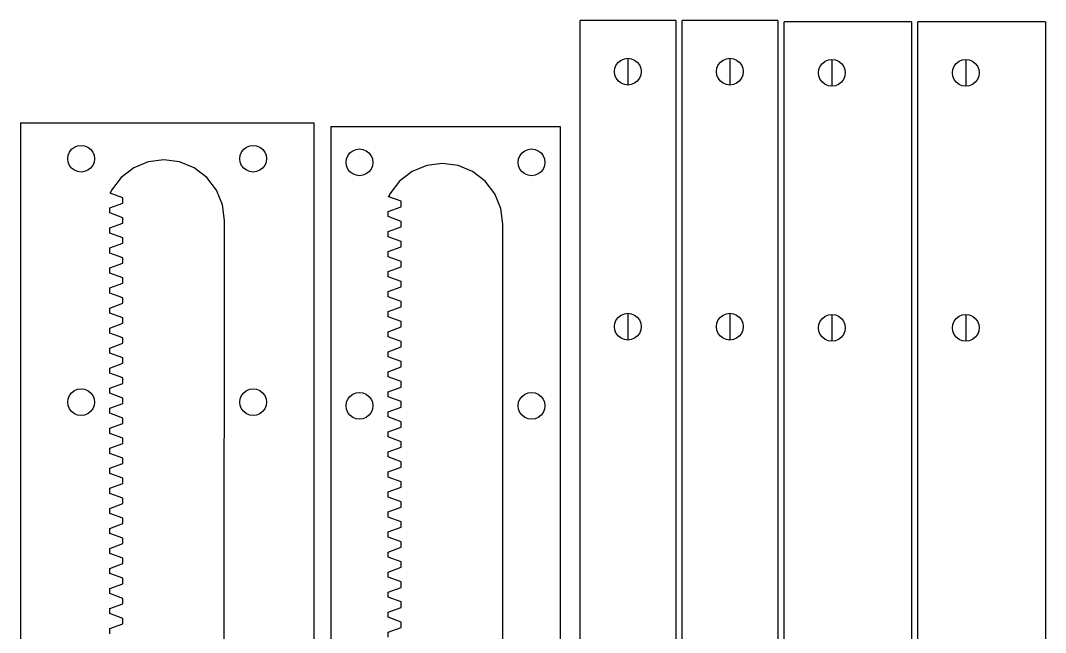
# Model space of a CAD drawing. Header units: millimetres. Extents: x -1110 to 413, y -747 to 380.
# Drawn here: x -1057.3 to -877.9, y -328.5 to -221.3 of the extents above; entities that cross this region are included whole.
import ezdxf

# ---------------------------------------------------------------- set-up
doc = ezdxf.new("R2010")
doc.units = ezdxf.units.MM

msp = doc.modelspace()

# ---------------------------------------------------------------- linework, layer by layer
for p, q in [((-959.39, -440.42), (-959.39, -221.33)), ((-942.64, -221.33), (-959.39, -221.33)), ((-942.64, -221.33), (-942.64, -440.42)), ((-941.53, -440.42), (-941.53, -221.33)), ((-924.78, -221.33), (-941.53, -221.33)), ((-924.78, -221.33), (-924.78, -440.42)), ((-923.67, -440.63), (-923.67, -221.55)), ((-901.34, -221.55), (-923.67, -221.55)), ((-901.34, -221.55), (-901.34, -440.63)), ((-900.22, -440.63), (-900.22, -221.55)), ((-877.9, -221.55), (-900.22, -221.55)), ((-877.9, -221.55), (-877.9, -440.63)), ((-953.36, -230.28), (-953.28, -229.68)), ((-953.28, -229.68), (-953.04, -229.11)), ((-953.04, -229.11), (-952.67, -228.62)), ((-952.67, -228.62), (-952.19, -228.25)), ((-952.19, -228.25), (-951.62, -228.02)), ((-951.62, -228.02), (-951.01, -227.94)), ((-951.01, -227.94), (-950.41, -228.02)), ((-951.01, -227.94), (-951.01, -232.63)), ((-950.41, -228.02), (-949.84, -228.25)), ((-949.84, -228.25), (-949.36, -228.62)), ((-949.36, -228.62), (-948.98, -229.11)), ((-948.98, -229.11), (-948.75, -229.68)), ((-948.75, -229.68), (-948.67, -230.28)), ((-935.5, -230.28), (-935.42, -229.68)), ((-935.42, -229.68), (-935.18, -229.11)), ((-935.18, -229.11), (-934.81, -228.62)), ((-934.81, -228.62), (-934.33, -228.25)), ((-934.33, -228.25), (-933.76, -228.02)), ((-933.76, -228.02), (-933.15, -227.94)), ((-933.15, -227.94), (-932.55, -228.02)), ((-933.15, -227.94), (-933.15, -232.63)), ((-932.55, -228.02), (-931.98, -228.25)), ((-931.98, -228.25), (-931.5, -228.62)), ((-931.5, -228.62), (-931.12, -229.11)), ((-931.12, -229.11), (-930.89, -229.68)), ((-930.89, -229.68), (-930.81, -230.28)), ((-917.56, -229.89), (-917.32, -229.32)), ((-917.32, -229.32), (-916.95, -228.84)), ((-916.95, -228.84), (-916.47, -228.46)), ((-916.47, -228.46), (-915.9, -228.23)), ((-915.9, -228.23), (-915.29, -228.15)), ((-915.29, -228.15), (-914.69, -228.23)), ((-915.29, -228.15), (-915.29, -232.84)), ((-914.69, -228.23), (-914.12, -228.46)), ((-914.12, -228.46), (-913.64, -228.84)), ((-913.64, -228.84), (-913.26, -229.32)), ((-913.26, -229.32), (-913.03, -229.89)), ((-894.12, -229.89), (-893.88, -229.32)), ((-893.88, -229.32), (-893.51, -228.84)), ((-893.51, -228.84), (-893.02, -228.46)), ((-893.02, -228.46), (-892.46, -228.23)), ((-892.46, -228.23), (-891.85, -228.15)), ((-891.85, -228.15), (-891.24, -228.23)), ((-891.85, -228.15), (-891.85, -232.84)), ((-891.24, -228.23), (-890.68, -228.46)), ((-890.68, -228.46), (-890.19, -228.84)), ((-890.19, -228.84), (-889.82, -229.32)), ((-889.82, -229.32), (-889.59, -229.89)), ((-953.28, -230.89), (-953.36, -230.28)), ((-953.04, -231.45), (-953.28, -230.89)), ((-952.67, -231.94), (-953.04, -231.45)), ((-948.98, -231.45), (-949.36, -231.94)), ((-948.75, -230.89), (-948.98, -231.45)), ((-948.67, -230.28), (-948.75, -230.89)), ((-935.42, -230.89), (-935.5, -230.28)), ((-935.18, -231.45), (-935.42, -230.89)), ((-934.81, -231.94), (-935.18, -231.45)), ((-931.12, -231.45), (-931.5, -231.94)), ((-930.89, -230.89), (-931.12, -231.45)), ((-930.81, -230.28), (-930.89, -230.89)), ((-917.64, -230.49), (-917.56, -229.89)), ((-917.56, -231.1), (-917.64, -230.49)), ((-917.32, -231.67), (-917.56, -231.1)), ((-913.03, -231.1), (-913.26, -231.67)), ((-913.03, -229.89), (-912.95, -230.49)), ((-912.95, -230.49), (-913.03, -231.1)), ((-894.2, -230.49), (-894.12, -229.89)), ((-894.12, -231.1), (-894.2, -230.49)), ((-893.88, -231.67), (-894.12, -231.1)), ((-889.59, -231.1), (-889.82, -231.67)), ((-889.59, -229.89), (-889.51, -230.49)), ((-889.51, -230.49), (-889.59, -231.1)), ((-952.19, -232.31), (-952.67, -231.94)), ((-951.62, -232.55), (-952.19, -232.31)), ((-951.01, -232.63), (-951.62, -232.55)), ((-950.41, -232.55), (-951.01, -232.63)), ((-949.84, -232.31), (-950.41, -232.55)), ((-949.36, -231.94), (-949.84, -232.31)), ((-934.33, -232.31), (-934.81, -231.94)), ((-933.76, -232.55), (-934.33, -232.31)), ((-933.15, -232.63), (-933.76, -232.55)), ((-932.55, -232.55), (-933.15, -232.63)), ((-931.98, -232.31), (-932.55, -232.55)), ((-931.5, -231.94), (-931.98, -232.31)), ((-916.95, -232.15), (-917.32, -231.67)), ((-916.47, -232.52), (-916.95, -232.15)), ((-915.9, -232.76), (-916.47, -232.52)), ((-915.29, -232.84), (-915.9, -232.76)), ((-914.69, -232.76), (-915.29, -232.84)), ((-914.12, -232.52), (-914.69, -232.76)), ((-913.64, -232.15), (-914.12, -232.52)), ((-913.26, -231.67), (-913.64, -232.15)), ((-893.51, -232.15), (-893.88, -231.67)), ((-893.02, -232.52), (-893.51, -232.15)), ((-892.46, -232.76), (-893.02, -232.52)), ((-891.85, -232.84), (-892.46, -232.76)), ((-891.24, -232.76), (-891.85, -232.84)), ((-890.68, -232.52), (-891.24, -232.76)), ((-890.19, -232.15), (-890.68, -232.52)), ((-889.82, -231.67), (-890.19, -232.15)), ((-1057.35, -239.24), (-1057.35, -439.56)), ((-1057.35, -239.24), (-1006, -239.24)), ((-1006, -239.24), (-1006, -439.56)), ((-1003.03, -239.88), (-1003.03, -440.19)), ((-1003.03, -239.88), (-962.84, -239.88)), ((-962.84, -239.88), (-962.84, -440.19)), ((-1048.77, -244.36), (-1048.4, -243.87)), ((-1048.4, -243.87), (-1047.91, -243.5)), ((-1047.91, -243.5), (-1047.35, -243.27)), ((-1047.35, -243.27), (-1046.74, -243.19)), ((-1046.74, -243.19), (-1046.14, -243.27)), ((-1046.14, -243.27), (-1045.57, -243.5)), ((-1045.57, -243.5), (-1045.09, -243.87)), ((-1045.09, -243.87), (-1044.71, -244.36)), ((-1018.64, -244.36), (-1018.27, -243.87)), ((-1018.27, -243.87), (-1017.79, -243.5)), ((-1017.79, -243.5), (-1017.22, -243.27)), ((-1017.22, -243.27), (-1016.61, -243.19)), ((-1016.61, -243.19), (-1016.01, -243.27)), ((-1016.01, -243.27), (-1015.44, -243.5)), ((-1015.44, -243.5), (-1014.96, -243.87)), ((-1014.96, -243.87), (-1014.58, -244.36)), ((-999.18, -244.14), (-998.61, -243.9)), ((-998.61, -243.9), (-998.01, -243.82)), ((-998.01, -243.82), (-997.4, -243.9)), ((-997.4, -243.9), (-996.84, -244.14)), ((-969.05, -244.14), (-968.49, -243.9)), ((-968.49, -243.9), (-967.88, -243.82)), ((-967.88, -243.82), (-967.27, -243.9)), ((-967.27, -243.9), (-966.71, -244.14)), ((-1049.09, -245.53), (-1049.01, -244.92)), ((-1049.01, -246.14), (-1049.09, -245.53)), ((-1049.01, -244.92), (-1048.77, -244.36)), ((-1044.71, -244.36), (-1044.48, -244.92)), ((-1044.48, -244.92), (-1044.4, -245.53)), ((-1044.4, -245.53), (-1044.48, -246.14)), ((-1032.23, -245.73), (-1034.97, -246.09)), ((-1029.49, -246.09), (-1032.23, -245.73)), ((-1018.96, -245.53), (-1018.88, -244.92)), ((-1018.88, -246.14), (-1018.96, -245.53)), ((-1018.88, -244.92), (-1018.64, -244.36)), ((-1014.58, -244.36), (-1014.35, -244.92)), ((-1014.35, -244.92), (-1014.27, -245.53)), ((-1014.27, -245.53), (-1014.35, -246.14)), ((-1000.35, -246.17), (-1000.27, -245.56)), ((-1000.27, -245.56), (-1000.04, -245)), ((-1000.04, -245), (-999.67, -244.51)), ((-999.67, -244.51), (-999.18, -244.14)), ((-996.84, -244.14), (-996.35, -244.51)), ((-996.35, -244.51), (-995.98, -245)), ((-995.98, -245), (-995.74, -245.56)), ((-995.74, -245.56), (-995.66, -246.17)), ((-970.22, -246.17), (-970.14, -245.56)), ((-970.14, -245.56), (-969.91, -245)), ((-969.91, -245), (-969.54, -244.51)), ((-969.54, -244.51), (-969.05, -244.14)), ((-966.71, -244.14), (-966.22, -244.51)), ((-966.22, -244.51), (-965.85, -245)), ((-965.85, -245), (-965.62, -245.56)), ((-965.62, -245.56), (-965.54, -246.17)), ((-1048.77, -246.7), (-1049.01, -246.14)), ((-1048.4, -247.19), (-1048.77, -246.7)), ((-1047.91, -247.56), (-1048.4, -247.19)), ((-1047.35, -247.79), (-1047.91, -247.56)), ((-1045.57, -247.56), (-1046.14, -247.79)), ((-1045.09, -247.19), (-1045.57, -247.56)), ((-1044.71, -246.7), (-1045.09, -247.19)), ((-1044.48, -246.14), (-1044.71, -246.7)), ((-1037.53, -247.15), (-1039.73, -248.84)), ((-1034.97, -246.09), (-1037.53, -247.15)), ((-1026.93, -247.15), (-1029.49, -246.09)), ((-1024.73, -248.84), (-1026.93, -247.15)), ((-1018.64, -246.7), (-1018.88, -246.14)), ((-1018.27, -247.19), (-1018.64, -246.7)), ((-1017.79, -247.56), (-1018.27, -247.19)), ((-1017.22, -247.79), (-1017.79, -247.56)), ((-1015.44, -247.56), (-1016.01, -247.79)), ((-1014.96, -247.19), (-1015.44, -247.56)), ((-1014.58, -246.7), (-1014.96, -247.19)), ((-1014.35, -246.14), (-1014.58, -246.7)), ((-1000.27, -246.77), (-1000.35, -246.17)), ((-1000.04, -247.34), (-1000.27, -246.77)), ((-999.67, -247.82), (-1000.04, -247.34)), ((-995.98, -247.34), (-996.35, -247.82)), ((-995.74, -246.77), (-995.98, -247.34)), ((-995.66, -246.17), (-995.74, -246.77)), ((-986.24, -246.73), (-988.8, -247.79)), ((-983.5, -246.37), (-986.24, -246.73)), ((-980.75, -246.73), (-983.5, -246.37)), ((-978.19, -247.79), (-980.75, -246.73)), ((-970.14, -246.77), (-970.22, -246.17)), ((-969.91, -247.34), (-970.14, -246.77)), ((-969.54, -247.82), (-969.91, -247.34)), ((-965.85, -247.34), (-966.22, -247.82)), ((-965.62, -246.77), (-965.85, -247.34)), ((-965.54, -246.17), (-965.62, -246.77)), ((-1046.74, -247.87), (-1047.35, -247.79)), ((-1046.14, -247.79), (-1046.74, -247.87)), ((-1039.73, -248.84), (-1041.41, -251.03)), ((-1023.05, -251.03), (-1024.73, -248.84)), ((-1016.61, -247.87), (-1017.22, -247.79)), ((-1016.01, -247.79), (-1016.61, -247.87)), ((-999.18, -248.2), (-999.67, -247.82)), ((-998.61, -248.43), (-999.18, -248.2)), ((-998.01, -248.51), (-998.61, -248.43)), ((-997.4, -248.43), (-998.01, -248.51)), ((-996.84, -248.2), (-997.4, -248.43)), ((-996.35, -247.82), (-996.84, -248.2)), ((-988.8, -247.79), (-990.99, -249.47)), ((-976, -249.47), (-978.19, -247.79)), ((-969.05, -248.2), (-969.54, -247.82)), ((-968.49, -248.43), (-969.05, -248.2)), ((-967.88, -248.51), (-968.49, -248.43)), ((-967.27, -248.43), (-967.88, -248.51)), ((-966.71, -248.2), (-967.27, -248.43)), ((-966.22, -247.82), (-966.71, -248.2)), ((-1041.41, -251.03), (-1041.63, -251.56)), ((-1021.99, -253.59), (-1023.05, -251.03)), ((-990.99, -249.47), (-992.68, -251.67)), ((-974.31, -251.67), (-976, -249.47)), ((-1041.63, -251.56), (-1041.72, -251.52)), ((-1039.43, -252.36), (-1041.63, -251.56)), ((-1039.43, -253.3), (-1039.43, -252.36)), ((-992.89, -252.19), (-992.98, -252.16)), ((-992.68, -251.67), (-992.89, -252.19)), ((-990.7, -252.99), (-992.89, -252.19)), ((-990.7, -253.93), (-990.7, -252.99)), ((-973.25, -254.23), (-974.31, -251.67)), ((-1041.72, -254.13), (-1039.43, -253.3)), ((-1041.72, -255.03), (-1041.72, -254.13)), ((-1021.63, -256.33), (-1021.99, -253.59)), ((-992.98, -254.77), (-990.7, -253.93)), ((-992.98, -255.67), (-992.98, -254.77)), ((-972.89, -256.97), (-973.25, -254.23)), ((-1039.43, -255.86), (-1041.72, -255.03)), ((-1039.43, -256.8), (-1039.43, -255.86)), ((-1021.72, -427.24), (-1021.63, -256.33)), ((-990.7, -256.5), (-992.98, -255.67)), ((-990.7, -257.44), (-990.7, -256.5)), ((-1041.72, -257.64), (-1039.43, -256.8)), ((-1041.72, -258.54), (-1041.72, -257.64)), ((-992.98, -258.27), (-990.7, -257.44)), ((-992.98, -259.18), (-992.98, -258.27)), ((-972.98, -427.88), (-972.89, -256.97)), ((-1039.43, -259.37), (-1041.72, -258.54)), ((-1039.43, -260.31), (-1039.43, -259.37)), ((-990.7, -260.01), (-992.98, -259.18)), ((-990.7, -260.95), (-990.7, -260.01)), ((-1041.72, -261.14), (-1039.43, -260.31)), ((-1041.72, -262.05), (-1041.72, -261.14)), ((-992.98, -261.78), (-990.7, -260.95)), ((-992.98, -262.68), (-992.98, -261.78)), ((-1039.43, -262.88), (-1041.72, -262.05)), ((-1039.43, -263.82), (-1039.43, -262.88)), ((-990.7, -263.52), (-992.98, -262.68)), ((-990.7, -264.46), (-990.7, -263.52)), ((-1041.72, -264.65), (-1039.43, -263.82)), ((-1041.72, -265.55), (-1041.72, -264.65)), ((-1039.43, -266.38), (-1041.72, -265.55)), ((-992.98, -265.29), (-990.7, -264.46)), ((-992.98, -266.19), (-992.98, -265.29)), ((-1041.72, -268.16), (-1039.43, -267.33)), ((-1039.43, -267.33), (-1039.43, -266.38)), ((-990.7, -267.02), (-992.98, -266.19)), ((-990.7, -267.96), (-990.7, -267.02)), ((-1041.72, -269.06), (-1041.72, -268.16)), ((-1039.43, -269.89), (-1041.72, -269.06)), ((-992.98, -268.8), (-990.7, -267.96)), ((-992.98, -269.7), (-992.98, -268.8)), ((-1041.72, -271.67), (-1039.43, -270.83)), ((-1039.43, -270.83), (-1039.43, -269.89)), ((-990.7, -270.53), (-992.98, -269.7)), ((-990.7, -271.47), (-990.7, -270.53)), ((-1041.72, -272.57), (-1041.72, -271.67)), ((-1039.43, -273.4), (-1041.72, -272.57)), ((-992.98, -272.3), (-990.7, -271.47)), ((-992.98, -273.2), (-992.98, -272.3)), ((-952.19, -272.9), (-951.62, -272.67)), ((-951.62, -272.67), (-951.01, -272.59)), ((-951.01, -272.59), (-950.41, -272.67)), ((-951.01, -272.59), (-951.01, -277.28)), ((-950.41, -272.67), (-949.84, -272.9)), ((-934.33, -272.9), (-933.76, -272.67)), ((-933.76, -272.67), (-933.15, -272.59)), ((-933.15, -272.59), (-932.55, -272.67)), ((-933.15, -272.59), (-933.15, -277.28)), ((-932.55, -272.67), (-931.98, -272.9)), ((-1041.72, -275.17), (-1039.43, -274.34)), ((-1039.43, -274.34), (-1039.43, -273.4)), ((-990.7, -274.04), (-992.98, -273.2)), ((-990.7, -274.98), (-990.7, -274.04)), ((-953.36, -274.93), (-953.28, -274.33)), ((-953.28, -274.33), (-953.04, -273.76)), ((-953.04, -273.76), (-952.67, -273.28)), ((-952.67, -273.28), (-952.19, -272.9)), ((-949.84, -272.9), (-949.36, -273.28)), ((-949.36, -273.28), (-948.98, -273.76)), ((-948.98, -273.76), (-948.75, -274.33)), ((-948.75, -274.33), (-948.67, -274.93)), ((-935.5, -274.93), (-935.42, -274.33)), ((-935.42, -274.33), (-935.18, -273.76)), ((-935.18, -273.76), (-934.81, -273.28)), ((-934.81, -273.28), (-934.33, -272.9)), ((-931.98, -272.9), (-931.5, -273.28)), ((-931.5, -273.28), (-931.12, -273.76)), ((-931.12, -273.76), (-930.89, -274.33)), ((-930.89, -274.33), (-930.81, -274.93)), ((-917.64, -275.15), (-917.56, -274.54)), ((-917.56, -274.54), (-917.32, -273.97)), ((-917.32, -273.97), (-916.95, -273.49)), ((-916.95, -273.49), (-916.47, -273.12)), ((-916.47, -273.12), (-915.9, -272.88)), ((-915.9, -272.88), (-915.29, -272.8)), ((-915.29, -272.8), (-914.69, -272.88)), ((-915.29, -272.8), (-915.29, -277.49)), ((-914.69, -272.88), (-914.12, -273.12)), ((-914.12, -273.12), (-913.64, -273.49)), ((-913.64, -273.49), (-913.26, -273.97)), ((-913.26, -273.97), (-913.03, -274.54)), ((-913.03, -274.54), (-912.95, -275.15)), ((-894.2, -275.15), (-894.12, -274.54)), ((-894.12, -274.54), (-893.88, -273.97)), ((-893.88, -273.97), (-893.51, -273.49)), ((-893.51, -273.49), (-893.02, -273.12)), ((-893.02, -273.12), (-892.46, -272.88)), ((-892.46, -272.88), (-891.85, -272.8)), ((-891.85, -272.8), (-891.24, -272.88)), ((-891.85, -272.8), (-891.85, -277.49)), ((-891.24, -272.88), (-890.68, -273.12)), ((-890.68, -273.12), (-890.19, -273.49)), ((-890.19, -273.49), (-889.82, -273.97)), ((-889.82, -273.97), (-889.59, -274.54)), ((-889.59, -274.54), (-889.51, -275.15)), ((-1041.72, -276.07), (-1041.72, -275.17)), ((-1039.43, -276.91), (-1041.72, -276.07)), ((-992.98, -275.81), (-990.7, -274.98)), ((-992.98, -276.71), (-992.98, -275.81)), ((-953.28, -275.54), (-953.36, -274.93)), ((-953.04, -276.11), (-953.28, -275.54)), ((-952.67, -276.59), (-953.04, -276.11)), ((-948.98, -276.11), (-949.36, -276.59)), ((-948.75, -275.54), (-948.98, -276.11)), ((-948.67, -274.93), (-948.75, -275.54)), ((-935.42, -275.54), (-935.5, -274.93)), ((-935.18, -276.11), (-935.42, -275.54)), ((-934.81, -276.59), (-935.18, -276.11)), ((-931.12, -276.11), (-931.5, -276.59)), ((-930.89, -275.54), (-931.12, -276.11)), ((-930.81, -274.93), (-930.89, -275.54)), ((-917.56, -275.75), (-917.64, -275.15)), ((-917.32, -276.32), (-917.56, -275.75)), ((-916.95, -276.8), (-917.32, -276.32)), ((-913.26, -276.32), (-913.64, -276.8)), ((-913.03, -275.75), (-913.26, -276.32)), ((-912.95, -275.15), (-913.03, -275.75)), ((-894.12, -275.75), (-894.2, -275.15)), ((-893.88, -276.32), (-894.12, -275.75)), ((-893.51, -276.8), (-893.88, -276.32)), ((-889.82, -276.32), (-890.19, -276.8)), ((-889.59, -275.75), (-889.82, -276.32)), ((-889.51, -275.15), (-889.59, -275.75)), ((-1041.72, -278.68), (-1039.43, -277.85)), ((-1039.43, -277.85), (-1039.43, -276.91)), ((-990.7, -277.54), (-992.98, -276.71)), ((-990.7, -278.48), (-990.7, -277.54)), ((-952.19, -276.96), (-952.67, -276.59)), ((-951.62, -277.2), (-952.19, -276.96)), ((-951.01, -277.28), (-951.62, -277.2)), ((-950.41, -277.2), (-951.01, -277.28)), ((-949.84, -276.96), (-950.41, -277.2)), ((-949.36, -276.59), (-949.84, -276.96)), ((-934.33, -276.96), (-934.81, -276.59)), ((-933.76, -277.2), (-934.33, -276.96)), ((-933.15, -277.28), (-933.76, -277.2)), ((-932.55, -277.2), (-933.15, -277.28)), ((-931.98, -276.96), (-932.55, -277.2)), ((-931.5, -276.59), (-931.98, -276.96)), ((-916.47, -277.18), (-916.95, -276.8)), ((-915.9, -277.41), (-916.47, -277.18)), ((-915.29, -277.49), (-915.9, -277.41)), ((-914.69, -277.41), (-915.29, -277.49)), ((-914.12, -277.18), (-914.69, -277.41)), ((-913.64, -276.8), (-914.12, -277.18)), ((-893.02, -277.18), (-893.51, -276.8)), ((-892.46, -277.41), (-893.02, -277.18)), ((-891.85, -277.49), (-892.46, -277.41)), ((-891.24, -277.41), (-891.85, -277.49)), ((-890.68, -277.18), (-891.24, -277.41)), ((-890.19, -276.8), (-890.68, -277.18)), ((-1041.72, -279.58), (-1041.72, -278.68)), ((-1039.43, -280.41), (-1041.72, -279.58)), ((-992.98, -279.32), (-990.7, -278.48)), ((-992.98, -280.22), (-992.98, -279.32)), ((-1041.72, -282.19), (-1039.43, -281.35)), ((-1039.43, -281.35), (-1039.43, -280.41)), ((-990.7, -281.05), (-992.98, -280.22)), ((-990.7, -281.99), (-990.7, -281.05)), ((-1041.72, -283.09), (-1041.72, -282.19)), ((-1039.43, -283.92), (-1041.72, -283.09)), ((-992.98, -282.82), (-990.7, -281.99)), ((-992.98, -283.72), (-992.98, -282.82)), ((-1041.72, -285.69), (-1039.43, -284.86)), ((-1039.43, -284.86), (-1039.43, -283.92)), ((-990.7, -284.56), (-992.98, -283.72)), ((-990.7, -285.5), (-990.7, -284.56)), ((-1049.01, -287.54), (-1048.77, -286.98)), ((-1048.77, -286.98), (-1048.4, -286.49)), ((-1048.4, -286.49), (-1047.91, -286.12)), ((-1047.91, -286.12), (-1047.35, -285.89)), ((-1047.35, -285.89), (-1046.74, -285.81)), ((-1046.74, -285.81), (-1046.14, -285.89)), ((-1046.14, -285.89), (-1045.57, -286.12)), ((-1045.57, -286.12), (-1045.09, -286.49)), ((-1045.09, -286.49), (-1044.71, -286.98)), ((-1044.71, -286.98), (-1044.48, -287.54)), ((-1041.72, -286.59), (-1041.72, -285.69)), ((-1039.43, -287.43), (-1041.72, -286.59)), ((-1018.88, -287.54), (-1018.64, -286.98)), ((-1018.64, -286.98), (-1018.27, -286.49)), ((-1018.27, -286.49), (-1017.79, -286.12)), ((-1017.79, -286.12), (-1017.22, -285.89)), ((-1017.22, -285.89), (-1016.61, -285.81)), ((-1016.61, -285.81), (-1016.01, -285.89)), ((-1016.01, -285.89), (-1015.44, -286.12)), ((-1015.44, -286.12), (-1014.96, -286.49)), ((-1014.96, -286.49), (-1014.58, -286.98)), ((-1014.58, -286.98), (-1014.35, -287.54)), ((-999.67, -287.13), (-999.18, -286.76)), ((-999.18, -286.76), (-998.61, -286.52)), ((-998.61, -286.52), (-998.01, -286.44)), ((-998.01, -286.44), (-997.4, -286.52)), ((-997.4, -286.52), (-996.84, -286.76)), ((-996.84, -286.76), (-996.35, -287.13)), ((-992.98, -286.33), (-990.7, -285.5)), ((-992.98, -287.23), (-992.98, -286.33)), ((-969.54, -287.13), (-969.05, -286.76)), ((-969.05, -286.76), (-968.49, -286.52)), ((-968.49, -286.52), (-967.88, -286.44)), ((-967.88, -286.44), (-967.27, -286.52)), ((-967.27, -286.52), (-966.71, -286.76)), ((-966.71, -286.76), (-966.22, -287.13)), ((-1049.09, -288.15), (-1049.01, -287.54)), ((-1049.01, -288.76), (-1049.09, -288.15)), ((-1048.77, -289.32), (-1049.01, -288.76)), ((-1044.48, -288.76), (-1044.71, -289.32)), ((-1044.48, -287.54), (-1044.4, -288.15)), ((-1044.4, -288.15), (-1044.48, -288.76)), ((-1041.72, -289.2), (-1039.43, -288.37)), ((-1039.43, -288.37), (-1039.43, -287.43)), ((-1018.96, -288.15), (-1018.88, -287.54)), ((-1018.88, -288.76), (-1018.96, -288.15)), ((-1018.64, -289.32), (-1018.88, -288.76)), ((-1014.35, -288.76), (-1014.58, -289.32)), ((-1014.35, -287.54), (-1014.27, -288.15)), ((-1014.27, -288.15), (-1014.35, -288.76)), ((-1000.35, -288.79), (-1000.27, -288.18)), ((-1000.27, -289.39), (-1000.35, -288.79)), ((-1000.27, -288.18), (-1000.04, -287.62)), ((-1000.04, -287.62), (-999.67, -287.13)), ((-996.35, -287.13), (-995.98, -287.62)), ((-995.98, -287.62), (-995.74, -288.18)), ((-995.74, -288.18), (-995.66, -288.79)), ((-995.66, -288.79), (-995.74, -289.39)), ((-990.7, -288.06), (-992.98, -287.23)), ((-990.7, -289), (-990.7, -288.06)), ((-970.22, -288.79), (-970.14, -288.18)), ((-970.14, -289.39), (-970.22, -288.79)), ((-970.14, -288.18), (-969.91, -287.62)), ((-969.91, -287.62), (-969.54, -287.13)), ((-966.22, -287.13), (-965.85, -287.62)), ((-965.85, -287.62), (-965.62, -288.18)), ((-965.62, -288.18), (-965.54, -288.79)), ((-965.54, -288.79), (-965.62, -289.39)), ((-1048.4, -289.81), (-1048.77, -289.32)), ((-1047.91, -290.18), (-1048.4, -289.81)), ((-1047.35, -290.41), (-1047.91, -290.18)), ((-1046.74, -290.49), (-1047.35, -290.41)), ((-1046.14, -290.41), (-1046.74, -290.49)), ((-1045.57, -290.18), (-1046.14, -290.41)), ((-1045.09, -289.81), (-1045.57, -290.18)), ((-1044.71, -289.32), (-1045.09, -289.81)), ((-1041.72, -290.1), (-1041.72, -289.2)), ((-1039.43, -290.93), (-1041.72, -290.1)), ((-1018.27, -289.81), (-1018.64, -289.32)), ((-1017.79, -290.18), (-1018.27, -289.81)), ((-1017.22, -290.41), (-1017.79, -290.18)), ((-1016.61, -290.49), (-1017.22, -290.41)), ((-1016.01, -290.41), (-1016.61, -290.49)), ((-1015.44, -290.18), (-1016.01, -290.41)), ((-1014.96, -289.81), (-1015.44, -290.18)), ((-1014.58, -289.32), (-1014.96, -289.81)), ((-1000.04, -289.96), (-1000.27, -289.39)), ((-999.67, -290.44), (-1000.04, -289.96)), ((-999.18, -290.82), (-999.67, -290.44)), ((-996.35, -290.44), (-996.84, -290.82)), ((-995.98, -289.96), (-996.35, -290.44)), ((-995.74, -289.39), (-995.98, -289.96)), ((-992.98, -289.84), (-990.7, -289)), ((-992.98, -290.74), (-992.98, -289.84)), ((-969.91, -289.96), (-970.14, -289.39)), ((-969.54, -290.44), (-969.91, -289.96)), ((-969.05, -290.82), (-969.54, -290.44)), ((-966.22, -290.44), (-966.71, -290.82)), ((-965.85, -289.96), (-966.22, -290.44)), ((-965.62, -289.39), (-965.85, -289.96)), ((-1041.72, -292.71), (-1039.43, -291.87)), ((-1039.43, -291.87), (-1039.43, -290.93)), ((-998.61, -291.05), (-999.18, -290.82)), ((-998.01, -291.13), (-998.61, -291.05)), ((-997.4, -291.05), (-998.01, -291.13)), ((-996.84, -290.82), (-997.4, -291.05)), ((-990.7, -291.57), (-992.98, -290.74)), ((-990.7, -292.51), (-990.7, -291.57)), ((-968.49, -291.05), (-969.05, -290.82)), ((-967.88, -291.13), (-968.49, -291.05)), ((-967.27, -291.05), (-967.88, -291.13)), ((-966.71, -290.82), (-967.27, -291.05)), ((-1041.72, -293.61), (-1041.72, -292.71)), ((-1039.43, -294.44), (-1041.72, -293.61)), ((-992.98, -293.34), (-990.7, -292.51)), ((-992.98, -294.24), (-992.98, -293.34)), ((-990.7, -295.08), (-992.98, -294.24)), ((-1041.72, -296.21), (-1039.43, -295.38)), ((-1039.43, -295.38), (-1039.43, -294.44)), ((-992.98, -296.85), (-990.7, -296.02)), ((-990.7, -296.02), (-990.7, -295.08)), ((-1041.72, -297.11), (-1041.72, -296.21)), ((-1039.43, -297.95), (-1041.72, -297.11)), ((-992.98, -297.75), (-992.98, -296.85)), ((-990.7, -298.58), (-992.98, -297.75)), ((-1041.72, -299.72), (-1039.43, -298.89)), ((-1039.43, -298.89), (-1039.43, -297.95)), ((-992.98, -300.36), (-990.7, -299.53)), ((-990.7, -299.53), (-990.7, -298.58)), ((-1041.72, -300.62), (-1041.72, -299.72)), ((-1039.43, -301.45), (-1041.72, -300.62)), ((-1039.43, -302.4), (-1039.43, -301.45)), ((-992.98, -301.26), (-992.98, -300.36)), ((-990.7, -302.09), (-992.98, -301.26)), ((-1041.72, -303.23), (-1039.43, -302.4)), ((-1041.72, -304.13), (-1041.72, -303.23)), ((-992.98, -303.87), (-990.7, -303.03)), ((-990.7, -303.03), (-990.7, -302.09)), ((-1039.43, -304.96), (-1041.72, -304.13)), ((-1039.43, -305.9), (-1039.43, -304.96)), ((-992.98, -304.77), (-992.98, -303.87)), ((-990.7, -305.6), (-992.98, -304.77)), ((-1041.72, -306.74), (-1039.43, -305.9)), ((-1041.72, -307.64), (-1041.72, -306.74)), ((-992.98, -307.37), (-990.7, -306.54)), ((-990.7, -306.54), (-990.7, -305.6)), ((-1039.43, -308.47), (-1041.72, -307.64)), ((-1039.43, -309.41), (-1039.43, -308.47)), ((-992.98, -308.27), (-992.98, -307.37)), ((-990.7, -309.11), (-992.98, -308.27)), ((-1041.72, -310.24), (-1039.43, -309.41)), ((-1041.72, -311.14), (-1041.72, -310.24)), ((-992.98, -310.88), (-990.7, -310.05)), ((-990.7, -310.05), (-990.7, -309.11)), ((-1039.43, -311.98), (-1041.72, -311.14)), ((-1039.43, -312.92), (-1039.43, -311.98)), ((-992.98, -311.78), (-992.98, -310.88)), ((-990.7, -312.61), (-992.98, -311.78)), ((-1041.72, -313.75), (-1039.43, -312.92)), ((-1041.72, -314.65), (-1041.72, -313.75)), ((-992.98, -314.39), (-990.7, -313.55)), ((-990.7, -313.55), (-990.7, -312.61)), ((-1039.43, -315.48), (-1041.72, -314.65)), ((-1039.43, -316.42), (-1039.43, -315.48)), ((-992.98, -315.29), (-992.98, -314.39)), ((-990.7, -316.12), (-992.98, -315.29)), ((-1041.72, -317.26), (-1039.43, -316.42)), ((-1041.72, -318.16), (-1041.72, -317.26)), ((-992.98, -317.89), (-990.7, -317.06)), ((-990.7, -317.06), (-990.7, -316.12)), ((-1039.43, -318.99), (-1041.72, -318.16)), ((-1039.43, -319.93), (-1039.43, -318.99)), ((-992.98, -318.79), (-992.98, -317.89)), ((-990.7, -319.63), (-992.98, -318.79)), ((-1041.72, -320.76), (-1039.43, -319.93)), ((-1041.72, -321.66), (-1041.72, -320.76)), ((-992.98, -321.4), (-990.7, -320.57)), ((-990.7, -320.57), (-990.7, -319.63)), ((-1039.43, -322.5), (-1041.72, -321.66)), ((-1039.43, -323.44), (-1039.43, -322.5)), ((-992.98, -322.3), (-992.98, -321.4)), ((-990.7, -323.13), (-992.98, -322.3)), ((-1041.72, -324.27), (-1039.43, -323.44)), ((-1041.72, -325.17), (-1041.72, -324.27)), ((-992.98, -324.91), (-990.7, -324.07)), ((-990.7, -324.07), (-990.7, -323.13)), ((-1039.43, -326), (-1041.72, -325.17)), ((-1039.43, -326.94), (-1039.43, -326)), ((-992.98, -325.81), (-992.98, -324.91)), ((-990.7, -326.64), (-992.98, -325.81)), ((-1041.72, -327.78), (-1039.43, -326.94)), ((-1041.72, -328.68), (-1041.72, -327.78)), ((-992.98, -328.41), (-990.7, -327.58)), ((-990.7, -327.58), (-990.7, -326.64)), ((-992.98, -329.31), (-992.98, -328.41))]:
    msp.add_line(p, q)

doc.saveas('drawing.dxf')
